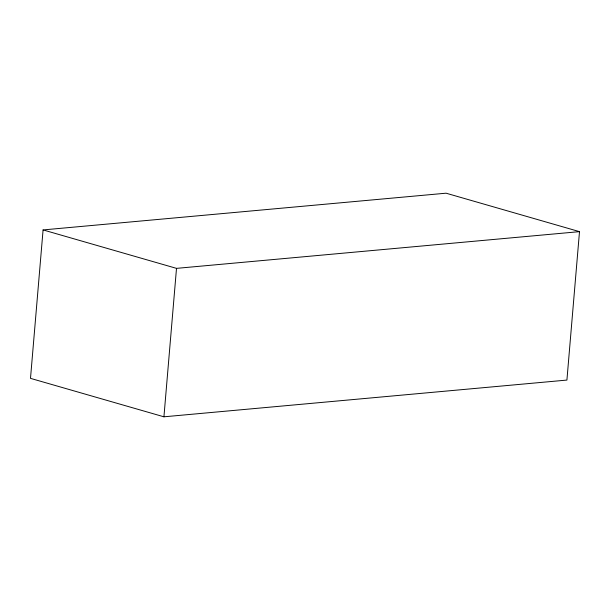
<?xml version="1.0" encoding="UTF-8"?>
<svg xmlns="http://www.w3.org/2000/svg" width="610" height="610" viewBox="0 0 610 610"><rect width="100%" height="100%" fill="white"/><g stroke="black" fill="none" stroke-linecap="round" stroke-linejoin="round"><path stroke-width="0.91" d="M43.081 229.924L30.5 378.36L163.93 416.805L566.919 380.076L579.5 231.64L446.07 193.195L43.081 229.924L176.503 268.362L579.5 231.64M163.93 416.805L176.503 268.362"/></g></svg>
